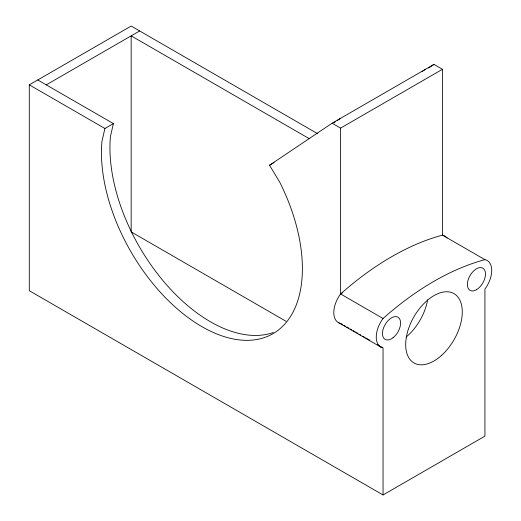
<?xml version="1.0" encoding="UTF-8"?>
<svg xmlns="http://www.w3.org/2000/svg" width="521" height="521" viewBox="0 0 521 521"><rect width="100%" height="100%" fill="white"/><g stroke="black" fill="none" stroke-linecap="round" stroke-linejoin="round"><path stroke-width="0.78" d="M339.913 323.222A21.687 12.524 -60 0 1 340.591 293.974A277.165 160.025 -60 0 1 442.472 235.153L484.927 259.66A21.687 12.524 -60 0 1 484.927 289.07L484.927 436.129L383.046 494.95L29.28 290.705L29.28 84.832L37.773 79.967L113.409 123.594L104.916 128.498L101.953 141.321A142.083 82.031 60 0 0 230.881 338.448A142.083 82.031 60 0 0 279.712 182.142L269.539 165.229L332.098 123.21L433.986 64.389L442.472 69.286L442.472 235.153A21.687 12.524 -60 0 1 447.051 238.045M113.409 123.594L110.445 136.417A142.083 82.031 60 0 0 162.454 279.998A142.083 82.031 60 0 0 273.258 332.535M422.127 71.559L425.494 69.286M428.594 68.017L433.986 64.389M333.863 122.826L335.211 121.921M337.23 120.566L340.591 118.306M37.773 79.967L131.168 26.05L317.836 133.825M46.265 84.871L139.654 30.954M269.539 165.229L274.111 162.585M332.098 123.21L340.591 128.107L442.472 69.286M340.591 128.107L340.591 293.974L342.701 292.756M309.344 138.723L131.168 35.851L131.168 231.884L286.075 321.32M29.28 84.832L104.916 128.498M340.591 293.974L383.046 318.481A277.165 160.025 -60 0 1 484.927 259.66M340.591 323.385L342.681 324.59M344.068 325.391L345.462 326.198M346.856 326.999L348.94 328.204M350.333 329.012L351.727 329.813M353.121 330.62L355.205 331.825M356.598 332.626L357.992 333.427M359.379 334.235L360.773 335.036M362.863 336.24L364.251 337.048M365.644 337.849L369.819 340.259M377.478 344.681L379.562 345.885M380.955 346.686L382.349 347.494M338.637 322.714L381.085 347.227M383.046 494.95L383.046 347.891A21.687 12.524 -60 0 1 383.046 318.481M427.65 299.809A40.026 23.106 -60 0 1 406.159 337.041M441.307 355.622A40.026 23.106 -60 0 0 453.993 293.623A40.026 23.106 -60 0 0 406.647 335.609A40.026 23.106 -60 0 0 441.307 355.622M476.774 289.52A12.81 7.392 -60 0 0 484.1 269.279A12.81 7.392 -60 0 0 468.431 279.009A12.81 7.392 -60 0 0 476.774 289.52M393.042 337.725A12.81 7.392 -60 0 0 398.513 317.595A12.81 7.392 -60 0 0 383.046 329.539A12.81 7.392 -60 0 0 393.042 337.725"/></g></svg>
